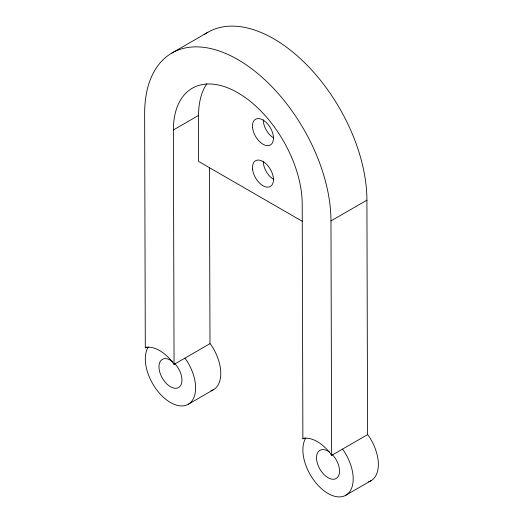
<?xml version="1.0" encoding="UTF-8"?>
<svg xmlns="http://www.w3.org/2000/svg" width="523" height="523" viewBox="0 0 523 523"><rect width="100%" height="100%" fill="white"/><g stroke="black" fill="none" stroke-linecap="round" stroke-linejoin="round"><path stroke-width="0.78" d="M171.93 53.026L207.873 32.276M209.383 167.419L210.004 343.657L174.061 364.413L173.394 129.946L198.557 115.42A91.087 52.588 60 0 1 206.788 83.791M366.911 200.165L367.577 434.633L331.634 455.383L330.967 220.915L366.911 200.165A131.75 76.07 60 0 0 306.883 64.963A131.75 76.07 60 0 0 204.153 34.681M330.967 220.915A131.75 76.07 60 0 0 237.808 59.557A131.75 76.07 60 0 0 144.642 113.341L145.302 347.808L146.656 347.03M188.254 404.266L213.417 389.74M173.394 129.946A91.087 52.588 60 0 1 237.808 92.754A91.087 52.588 60 0 1 302.216 204.316L302.876 438.784L304.223 438.006M345.827 495.242L370.99 480.715M145.302 347.808L147.1 347.252A35.584 20.541 60 0 1 172.263 361.779L174.061 364.413M302.876 438.784L304.674 438.228A35.584 20.541 60 0 1 329.836 452.755L331.634 455.383M302.739 221.549L198.557 161.404L198.557 115.42M367.577 434.633L368.512 435.698A35.584 20.541 60 0 1 368.512 481.794M342.415 449.159L343.356 450.218A35.584 20.541 60 0 1 348.802 492.816A35.584 20.541 60 0 1 314.983 481.729A35.584 20.541 60 0 1 305.85 437.921M210.004 343.657L210.939 344.722A35.584 20.541 60 0 1 210.939 390.818M184.841 358.183L185.783 359.249A35.584 20.541 60 0 1 191.228 401.847A35.584 20.541 60 0 1 157.41 390.753A35.584 20.541 60 0 1 148.277 346.945M273.751 137.994A14.84 8.571 60 0 1 263.252 119.819M332.438 454.696A16.265 9.394 60 0 1 335.805 478.702A16.265 9.394 60 0 1 317.069 462.09A16.265 9.394 60 0 1 329.542 452.127M174.865 363.727A16.265 9.394 60 0 1 177.983 387.844A16.265 9.394 60 0 1 159.312 370.264A16.265 9.394 60 0 1 172.956 361.923M273.751 179.5A14.84 8.571 60 0 1 263.252 161.319M252.563 127.677A14.84 8.571 60 0 0 269.358 145.407A14.84 8.571 60 0 0 266.985 123.225A14.84 8.571 60 0 0 252.563 127.677M252.563 169.177A14.84 8.571 60 0 0 269.358 186.907A14.84 8.571 60 0 0 266.985 164.725A14.84 8.571 60 0 0 252.563 169.177"/></g></svg>
